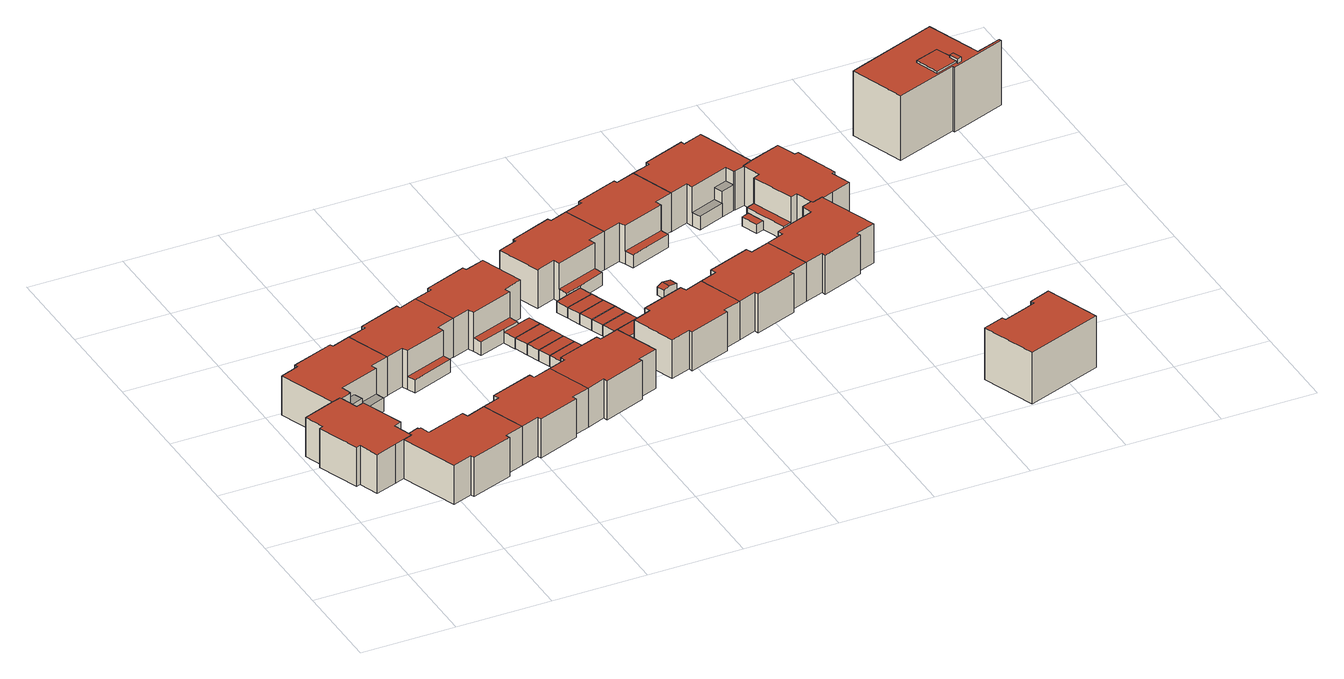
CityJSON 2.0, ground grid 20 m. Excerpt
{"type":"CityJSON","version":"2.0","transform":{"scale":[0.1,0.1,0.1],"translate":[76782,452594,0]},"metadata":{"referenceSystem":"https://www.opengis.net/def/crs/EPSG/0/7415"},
"CityObjects":{
"building1":{"type":"Building","attributes":{"Volume":1771.5,"Dakoppervlakte":218.18,"Muuroppervlakte":538.44,"Vloeroppervlakte":218.18,"hoogte_Z_max_in_m_NAP":9.66,"GEB_DOEL":"woonfunctie","dateOfConstruction":"1984-01-01","measuredHeight":8.66},"geometry":[{"type":"Solid","lod":"2","boundaries":[[[[0,1,2,3,4,5,6,7,8,9,10,11,12,13,14,15,16,17,18,19]],[[20,21,22,23,24,25,26,27,28,29,30,31,32,33,34,35,36,37]],[[38,39,40,41]],[[33,32,6,5]],[[34,33,5,4]],[[4,3,35,34]],[[35,3,2,36]],[[1,37,36,2]],[[20,37,1,0,41]],[[22,16,15,23]],[[14,24,23,15]],[[14,13,25,24]],[[25,13,12,26]],[[12,11,27,26]],[[27,11,10,28]],[[10,9,29,28]],[[29,9,8,30]],[[30,8,7,31]],[[32,31,7,6]],[[0,19,38,41]],[[38,19,18,39]],[[39,18,17,40]],[[20,41,40,21]],[[17,16,22,21,40]]]],"semantics":{"surfaces":[{"type":"GroundSurface"},{"type":"RoofSurface"},{"type":"WallSurface"}],"values":[[0,1,1,2,2,2,2,2,2,2,2,2,2,2,2,2,2,2,2,2,2,2,2,2]]}}]},
"building2":{"type":"Building","attributes":{"Volume":1945.26,"Dakoppervlakte":216.99,"Muuroppervlakte":562.13,"Vloeroppervlakte":235.44,"hoogte_Z_max_in_m_NAP":9.66,"GEB_DOEL":"woonfunctie","dateOfConstruction":"1984-01-01","measuredHeight":8.63},"geometry":[{"type":"Solid","lod":"2","boundaries":[[[[42,43,44,45,46,47,48,49,50,51,52,15,14,13,53,54,55]],[[56,57,58,59]],[[60,61,62,63]],[[64,65,25,24,23,66,67,68,69,70,71,72,73,74,75,76]],[[53,13,25,65]],[[13,14,24,25]],[[14,15,23,24]],[[66,23,15,52]],[[51,50,63,68,67]],[[71,70,57,47,46]],[[46,45,72,71]],[[72,45,44,73]],[[44,43,74,73]],[[42,75,74,43]],[[42,55,76,75]],[[55,54,64,76]],[[64,54,53,65]],[[49,48,56,59]],[[57,56,48,47]],[[50,49,59,60,63]],[[59,58,61,60]],[[62,69,68,63]],[[62,61,58,57,70,69]],[[66,52,51,67]]]],"semantics":{"surfaces":[{"type":"GroundSurface"},{"type":"OuterFloorSurface"},{"type":"RoofSurface"},{"type":"WallSurface"}],"values":[[0,1,1,2,3,3,3,3,3,3,3,3,3,3,3,3,3,3,3,3,3,3,3,3]]}}]},
"building3":{"type":"Building","attributes":{"Volume":1976.08,"Dakoppervlakte":232.31,"Muuroppervlakte":570.5,"Vloeroppervlakte":239.22,"hoogte_Z_max_in_m_NAP":9.66,"GEB_DOEL":"woonfunctie","dateOfConstruction":"1984-01-01","measuredHeight":8.65},"geometry":[{"type":"Solid","lod":"2","boundaries":[[[[4,3,2,77,78,79,80,81,82,83,84,85,86,87,88,89,90]],[[91,92,93,94]],[[95,96,97,98,99,100,101,102,103,104,105,106,36,35,34,107]],[[108,109,110,111]],[[3,4,34,35]],[[34,4,90,107]],[[107,90,89,95]],[[95,89,88,96]],[[87,97,96,88]],[[98,86,85,99]],[[99,85,84,100]],[[84,83,101,100]],[[83,82,110,102,101]],[[110,109,91,94,103,102]],[[104,93,79,78,105]],[[77,106,105,78]],[[36,106,77,2]],[[35,36,2,3]],[[111,110,82,81]],[[81,80,108,111]],[[93,92,108,80,79]],[[92,91,109,108]],[[93,104,103,94]],[[97,87,86,98]]]],"semantics":{"surfaces":[{"type":"GroundSurface"},{"type":"OuterFloorSurface"},{"type":"RoofSurface"},{"type":"WallSurface"}],"values":[[0,1,2,2,3,3,3,3,3,3,3,3,3,3,3,3,3,3,3,3,3,3,3,3]]}}]},
"building4":{"type":"Building","attributes":{"Volume":1756.11,"Dakoppervlakte":216.16,"Muuroppervlakte":525.97,"Vloeroppervlakte":216.16,"hoogte_Z_max_in_m_NAP":9.66,"GEB_DOEL":"woonfunctie","dateOfConstruction":"1984-01-01","measuredHeight":8.58},"geometry":[{"type":"Solid","lod":"2","boundaries":[[[[112,113,114,115,116,117,118,119,120,121,122,123,124,125]],[[126,73,72,127,128,129,130,131,132,133,134,135]],[[136,137,138,139]],[[124,123,73,126]],[[73,123,122,72]],[[122,121,127,72]],[[117,116,130,129,138]],[[116,115,131,130]],[[131,115,114,132]],[[114,113,133,132]],[[112,134,133,113]],[[112,125,135,134]],[[126,135,125,124]],[[139,120,119,136]],[[119,118,137,136]],[[137,118,117,138]],[[128,139,138,129]],[[121,120,139,128,127]]]],"semantics":{"surfaces":[{"type":"GroundSurface"},{"type":"RoofSurface"},{"type":"WallSurface"}],"values":[[0,1,1,2,2,2,2,2,2,2,2,2,2,2,2,2,2,2]]}}]},
"building5":{"type":"Building","attributes":{"Volume":1790.23,"Dakoppervlakte":220.7,"Muuroppervlakte":533.23,"Vloeroppervlakte":220.7,"hoogte_Z_max_in_m_NAP":9.66,"GEB_DOEL":"woonfunctie","dateOfConstruction":"1984-01-01","measuredHeight":8.68},"geometry":[{"type":"Solid","lod":"2","boundaries":[[[[84,140,141,142,143,144,145,146,147,148,149,150,151,85]],[[152,153,154,100,99,155,156,157,158,159,160,161]],[[162,163,164,165]],[[140,84,100,154]],[[84,85,99,100]],[[85,151,155,99]],[[150,149,157,156]],[[148,158,157,149]],[[148,147,159,158]],[[159,147,146,160]],[[146,145,161,160]],[[152,161,145,144,165]],[[154,153,164,141,140]],[[144,143,162,165]],[[143,142,163,162]],[[163,142,141,164]],[[164,153,152,165]],[[151,150,156,155]]]],"semantics":{"surfaces":[{"type":"GroundSurface"},{"type":"RoofSurface"},{"type":"WallSurface"}],"values":[[0,1,1,2,2,2,2,2,2,2,2,2,2,2,2,2,2,2]]}}]},
"building6":{"type":"Building","attributes":{"Volume":1786.48,"Dakoppervlakte":219.59,"Muuroppervlakte":533.5,"Vloeroppervlakte":219.59,"hoogte_Z_max_in_m_NAP":9.66,"GEB_DOEL":"woonfunctie","dateOfConstruction":"1984-01-01","measuredHeight":8.63},"geometry":[{"type":"Solid","lod":"2","boundaries":[[[[166,167,168,169,170,171,172,173,174,175,176,177,178,179,180]],[[181,182,183,184,185,186,187,132,131,188,189,190]],[[191,192,193,194,195]],[[166,180,132,187]],[[132,180,179,131]],[[179,178,188,131]],[[181,190,194,173,172]],[[172,171,182,181]],[[182,171,170,183]],[[183,170,169,184]],[[184,169,168,185]],[[168,167,186,185]],[[187,186,167,166]],[[195,177,176,191]],[[192,191,176,175]],[[175,174,193,192]],[[174,173,194,193]],[[194,190,189,195]],[[178,177,195,189,188]]]],"semantics":{"surfaces":[{"type":"GroundSurface"},{"type":"RoofSurface"},{"type":"WallSurface"}],"values":[[0,1,1,2,2,2,2,2,2,2,2,2,2,2,2,2,2,2,2]]}}]},
"building7":{"type":"Building","attributes":{"Volume":1800.8,"Dakoppervlakte":223.53,"Muuroppervlakte":534.77,"Vloeroppervlakte":223.53,"hoogte_Z_max_in_m_NAP":9.66,"GEB_DOEL":"woonfunctie","dateOfConstruction":"1984-01-01","measuredHeight":8.66},"geometry":[{"type":"Solid","lod":"2","boundaries":[[[[196,197,198,147,146,199,200,201,202,203,204,205,206,207,208]],[[209,210,211,212,213,214,215,216,160,159,217,218]],[[219,220,221,222,223]],[[199,146,160,216]],[[160,146,147,159]],[[147,198,217,159]],[[197,196,209,218]],[[208,210,209,196]],[[210,208,207,211]],[[206,212,211,207]],[[206,205,213,212]],[[205,204,223,214,213]],[[216,215,222,200,199]],[[223,204,203,219]],[[202,220,219,203]],[[220,202,201,221]],[[201,200,222,221]],[[222,215,214,223]],[[198,197,218,217]]]],"semantics":{"surfaces":[{"type":"GroundSurface"},{"type":"RoofSurface"},{"type":"WallSurface"}],"values":[[0,1,1,2,2,2,2,2,2,2,2,2,2,2,2,2,2,2,2]]}}]},
"building8":{"type":"Building","attributes":{"Volume":49.42,"Dakoppervlakte":19.8,"Muuroppervlakte":48.41,"Vloeroppervlakte":19.8,"hoogte_Z_max_in_m_NAP":3.53,"GEB_DOEL":"overige gebruiksfunctie","dateOfConstruction":"1984-01-01","measuredHeight":2.5},"geometry":[{"type":"Solid","lod":"2","boundaries":[[[[175,174,224,225,226]],[[227,228,229,230,231]],[[175,230,229,174]],[[175,226,231,230]],[[226,225,227,231]],[[224,228,227,225]],[[174,229,228,224]]]],"semantics":{"surfaces":[{"type":"GroundSurface"},{"type":"RoofSurface"},{"type":"WallSurface"}],"values":[[0,1,2,2,2,2,2]]}}]},
"building9":{"type":"Building","attributes":{"Volume":51.04,"Dakoppervlakte":20.84,"Muuroppervlakte":48.19,"Vloeroppervlakte":20.84,"hoogte_Z_max_in_m_NAP":3.53,"GEB_DOEL":"overige gebruiksfunctie","dateOfConstruction":"1984-01-01","measuredHeight":2.45},"geometry":[{"type":"Solid","lod":"2","boundaries":[[[[232,233,234,235]],[[231,236,237,227]],[[235,231,227,232]],[[235,234,236,231]],[[233,237,236,234]],[[232,227,237,233]]]],"semantics":{"surfaces":[{"type":"GroundSurface"},{"type":"RoofSurface"},{"type":"WallSurface"}],"values":[[0,1,2,2,2,2]]}}]},
"building10":{"type":"Building","attributes":{"Volume":49.18,"Dakoppervlakte":20.08,"Muuroppervlakte":47.63,"Vloeroppervlakte":20.08,"hoogte_Z_max_in_m_NAP":3.53,"GEB_DOEL":"overige gebruiksfunctie","dateOfConstruction":"1984-01-01","measuredHeight":2.45},"geometry":[{"type":"Solid","lod":"2","boundaries":[[[[233,238,239,234]],[[237,236,240,241]],[[234,236,237,233]],[[234,239,240,236]],[[238,241,240,239]],[[233,237,241,238]]]],"semantics":{"surfaces":[{"type":"GroundSurface"},{"type":"RoofSurface"},{"type":"WallSurface"}],"values":[[0,1,2,2,2,2]]}}]},
"building11":{"type":"Building","attributes":{"Volume":46.63,"Dakoppervlakte":19.06,"Muuroppervlakte":46.82,"Vloeroppervlakte":19.06,"hoogte_Z_max_in_m_NAP":3.53,"GEB_DOEL":"overige gebruiksfunctie","dateOfConstruction":"1984-01-01","measuredHeight":2.45},"geometry":[{"type":"Solid","lod":"2","boundaries":[[[[238,242,243,239]],[[244,241,240,245]],[[243,242,244,245]],[[238,241,244,242]],[[239,240,241,238]],[[239,243,245,240]]]],"semantics":{"surfaces":[{"type":"GroundSurface"},{"type":"RoofSurface"},{"type":"WallSurface"}],"values":[[0,1,2,2,2,2]]}}]},
"building12":{"type":"Building","attributes":{"Volume":49.53,"Dakoppervlakte":20.28,"Muuroppervlakte":47.61,"Vloeroppervlakte":20.28,"hoogte_Z_max_in_m_NAP":3.53,"GEB_DOEL":"overige gebruiksfunctie","dateOfConstruction":"1984-01-01","measuredHeight":2.44},"geometry":[{"type":"Solid","lod":"2","boundaries":[[[[246,243,242,247]],[[248,249,244,245]],[[246,247,249,248]],[[247,242,244,249]],[[243,245,244,242]],[[243,246,248,245]]]],"semantics":{"surfaces":[{"type":"GroundSurface"},{"type":"RoofSurface"},{"type":"WallSurface"}],"values":[[0,1,2,2,2,2]]}}]},
"building13":{"type":"Building","attributes":{"Volume":50.88,"Dakoppervlakte":20.73,"Muuroppervlakte":48.13,"Vloeroppervlakte":20.73,"hoogte_Z_max_in_m_NAP":3.53,"GEB_DOEL":"overige gebruiksfunctie","dateOfConstruction":"1984-01-01","measuredHeight":2.45},"geometry":[{"type":"Solid","lod":"2","boundaries":[[[[247,250,251,252,246]],[[253,249,248,254,255]],[[252,251,255,254]],[[251,250,253,255]],[[247,249,253,250]],[[248,249,247,246]],[[246,252,254,248]]]],"semantics":{"surfaces":[{"type":"GroundSurface"},{"type":"RoofSurface"},{"type":"WallSurface"}],"values":[[0,1,2,2,2,2,2]]}}]},
"building14":{"type":"Building","attributes":{"Volume":45.12,"Dakoppervlakte":18.6,"Muuroppervlakte":44.91,"Vloeroppervlakte":18.6,"hoogte_Z_max_in_m_NAP":3.53,"GEB_DOEL":"overige gebruiksfunctie","dateOfConstruction":"1984-01-01","measuredHeight":2.43},"geometry":[{"type":"Solid","lod":"2","boundaries":[[[[256,257,258,259,260]],[[261,262,263,264,265]],[[257,256,262,261]],[[260,263,262,256]],[[260,259,264,263]],[[258,265,264,259]],[[258,257,261,265]]]],"semantics":{"surfaces":[{"type":"GroundSurface"},{"type":"RoofSurface"},{"type":"WallSurface"}],"values":[[0,1,2,2,2,2,2]]}}]},
"building15":{"type":"Building","attributes":{"Volume":47.77,"Dakoppervlakte":19.48,"Muuroppervlakte":46.22,"Vloeroppervlakte":19.48,"hoogte_Z_max_in_m_NAP":3.53,"GEB_DOEL":"overige gebruiksfunctie","dateOfConstruction":"1984-01-01","measuredHeight":2.45},"geometry":[{"type":"Solid","lod":"2","boundaries":[[[[266,267,257,256]],[[262,261,268,269]],[[267,266,269,268]],[[256,262,269,266]],[[257,261,262,256]],[[257,267,268,261]]]],"semantics":{"surfaces":[{"type":"GroundSurface"},{"type":"RoofSurface"},{"type":"WallSurface"}],"values":[[0,1,2,2,2,2]]}}]},
"building16":{"type":"Building","attributes":{"Volume":46.18,"Dakoppervlakte":19.31,"Muuroppervlakte":44.93,"Vloeroppervlakte":19.31,"hoogte_Z_max_in_m_NAP":3.53,"GEB_DOEL":"overige gebruiksfunctie","dateOfConstruction":"1984-01-01","measuredHeight":2.39},"geometry":[{"type":"Solid","lod":"2","boundaries":[[[[266,270,271,267]],[[268,272,273,269]],[[271,270,273,272]],[[266,269,273,270]],[[268,269,266,267]],[[267,271,272,268]]]],"semantics":{"surfaces":[{"type":"GroundSurface"},{"type":"RoofSurface"},{"type":"WallSurface"}],"values":[[0,1,2,2,2,2]]}}]},
"building17":{"type":"Building","attributes":{"Volume":43.29,"Dakoppervlakte":18.05,"Muuroppervlakte":44.09,"Vloeroppervlakte":18.05,"hoogte_Z_max_in_m_NAP":3.53,"GEB_DOEL":"overige gebruiksfunctie","dateOfConstruction":"1984-01-01","measuredHeight":2.4},"geometry":[{"type":"Solid","lod":"2","boundaries":[[[[274,275,271,270]],[[272,276,277,273]],[[275,274,277,276]],[[270,273,277,274]],[[271,272,273,270]],[[271,275,276,272]]]],"semantics":{"surfaces":[{"type":"GroundSurface"},{"type":"RoofSurface"},{"type":"WallSurface"}],"values":[[0,1,2,2,2,2]]}}]},
"building18":{"type":"Building","attributes":{"Volume":44.62,"Dakoppervlakte":18.34,"Muuroppervlakte":44.94,"Vloeroppervlakte":18.34,"hoogte_Z_max_in_m_NAP":3.53,"GEB_DOEL":"overige gebruiksfunctie","dateOfConstruction":"1984-01-01","measuredHeight":2.43},"geometry":[{"type":"Solid","lod":"2","boundaries":[[[[274,278,279,275]],[[276,280,281,277]],[[279,278,281,280]],[[274,277,281,278]],[[275,276,277,274]],[[275,279,280,276]]]],"semantics":{"surfaces":[{"type":"GroundSurface"},{"type":"RoofSurface"},{"type":"WallSurface"}],"values":[[0,1,2,2,2,2]]}}]},
"building19":{"type":"Building","attributes":{"Volume":48.65,"Dakoppervlakte":20.21,"Muuroppervlakte":45.57,"Vloeroppervlakte":20.21,"hoogte_Z_max_in_m_NAP":3.53,"GEB_DOEL":"overige gebruiksfunctie","dateOfConstruction":"1984-01-01","measuredHeight":2.41},"geometry":[{"type":"Solid","lod":"2","boundaries":[[[[282,283,284,279,278]],[[285,286,281,280,287]],[[283,282,286,285]],[[282,278,281,286]],[[278,279,280,281]],[[280,279,284,287]],[[284,283,285,287]]]],"semantics":{"surfaces":[{"type":"GroundSurface"},{"type":"RoofSurface"},{"type":"WallSurface"}],"values":[[0,1,2,2,2,2,2]]}}]},
"building20":{"type":"Building","attributes":{"Volume":1762.89,"Dakoppervlakte":218.32,"Muuroppervlakte":528.94,"Vloeroppervlakte":218.32,"hoogte_Z_max_in_m_NAP":9.66,"GEB_DOEL":"woonfunctie","dateOfConstruction":"1984-01-01","measuredHeight":8.59},"geometry":[{"type":"Solid","lod":"2","boundaries":[[[[288,289,290,291,292,293,294,295,260,259,296,297,298,299,300]],[[301,302,303,304,305,306,307,308,309,310,311,312]],[[313,314,315,316,317]],[[294,293,307,306,313]],[[293,292,308,307]],[[308,292,291,309]],[[310,290,289,311]],[[311,289,288,312]],[[312,288,300,301]],[[300,299,302,301]],[[302,299,298,303]],[[298,297,304,303]],[[297,296,314,305,304]],[[296,259,315,314]],[[260,316,315,259]],[[260,295,317,316]],[[317,295,294,313]],[[306,305,314,313]],[[291,290,310,309]]]],"semantics":{"surfaces":[{"type":"GroundSurface"},{"type":"RoofSurface"},{"type":"WallSurface"}],"values":[[0,1,1,2,2,2,2,2,2,2,2,2,2,2,2,2,2,2,2]]}}]},
"building21":{"type":"Building","attributes":{"Volume":1875.47,"Dakoppervlakte":233.11,"Muuroppervlakte":540.93,"Vloeroppervlakte":240.36,"hoogte_Z_max_in_m_NAP":9.66,"GEB_DOEL":"woonfunctie","dateOfConstruction":"1984-01-01","measuredHeight":8.65},"geometry":[{"type":"Solid","lod":"2","boundaries":[[[[318,319,320,321,322,323,324,325,326,327,328,329,330,331,332,333]],[[334,335,336,337,338,339]],[[340,341,342,343,344,345,346,347,348,349,350,351]],[[352,353,354,355,356,357]],[[358,359,360,361,362]],[[348,347,355,320,319]],[[349,348,319,318]],[[349,318,333,350]],[[350,333,332,351]],[[332,331,340,351]],[[331,330,341,340]],[[343,342,329,328]],[[343,328,327,344]],[[321,354,353,322]],[[355,354,321,320]],[[353,352,362,323,322]],[[362,361,324,323]],[[360,359,326,325]],[[325,324,361,360]],[[334,339,327,326,359]],[[335,334,359,358,357]],[[358,362,352,357]],[[357,356,336,335]],[[345,344,327,339,338]],[[337,346,345,338]],[[355,347,346,337,336,356]],[[329,342,341,330]]]],"semantics":{"surfaces":[{"type":"GroundSurface"},{"type":"OuterFloorSurface"},{"type":"RoofSurface"},{"type":"WallSurface"}],"values":[[0,1,2,2,2,3,3,3,3,3,3,3,3,3,3,3,3,3,3,3,3,3,3,3,3,3,3]]}}]},
"building22":{"type":"Building","attributes":{"Volume":12.53,"Dakoppervlakte":6.4,"Muuroppervlakte":20.26,"Vloeroppervlakte":6.13,"hoogte_Z_max_in_m_NAP":3.41,"GEB_DOEL":"onbekend","dateOfConstruction":"1984-01-01","measuredHeight":2.29},"geometry":[{"type":"Solid","lod":"2","boundaries":[[[[363,364,365,366,367,368]],[[369,370,371,372]],[[373,374,372,371]],[[370,369,363,368]],[[374,373,366,365]],[[364,372,374,365]],[[367,366,373,371,370,368]],[[363,369,372,364]]]],"semantics":{"surfaces":[{"type":"GroundSurface"},{"type":"RoofSurface"},{"type":"WallSurface"}],"values":[[0,1,1,2,2,2,2,2]]}}]},
"building23":{"type":"Building","attributes":{"Volume":1773.93,"Dakoppervlakte":218.89,"Muuroppervlakte":529,"Vloeroppervlakte":218.89,"hoogte_Z_max_in_m_NAP":9.66,"GEB_DOEL":"woonfunctie","dateOfConstruction":"1984-01-01","measuredHeight":8.59},"geometry":[{"type":"Solid","lod":"2","boundaries":[[[[375,376,377,378,379,380,381,382,383,292,291,384,385,386]],[[387,388,389,309,308,390,391,392,393,394,395,396]],[[397,398,399,400]],[[394,393,378,377]],[[376,395,394,377]],[[396,395,376,375]],[[386,385,388,387]],[[385,384,389,388]],[[389,384,291,309]],[[309,291,292,308]],[[292,383,390,308]],[[391,390,383,382,400]],[[379,378,393,392,399]],[[382,381,397,400]],[[397,381,380,398]],[[399,398,380,379]],[[391,400,399,392]],[[396,375,386,387]]]],"semantics":{"surfaces":[{"type":"GroundSurface"},{"type":"RoofSurface"},{"type":"WallSurface"}],"values":[[0,1,1,2,2,2,2,2,2,2,2,2,2,2,2,2,2,2]]}}]},
"building24":{"type":"Building","attributes":{"Volume":1801.91,"Dakoppervlakte":221.87,"Muuroppervlakte":534.65,"Vloeroppervlakte":221.87,"hoogte_Z_max_in_m_NAP":9.66,"GEB_DOEL":"woonfunctie","dateOfConstruction":"1984-01-01","measuredHeight":8.66},"geometry":[{"type":"Solid","lod":"2","boundaries":[[[[401,328,327,402,403,404,405,406,407,408,409,410,411,412]],[[413,414,415,416,417,418,344,343,419,420,421,422]],[[423,424,425,426]],[[402,327,344,418]],[[344,327,328,343]],[[328,401,419,343]],[[412,411,421,420]],[[410,422,421,411]],[[413,422,410,409]],[[414,413,409,408]],[[415,414,408,407]],[[416,415,407,406,425]],[[403,402,418,417,424]],[[425,406,405,426]],[[423,426,405,404]],[[423,404,403,424]],[[424,417,416,425]],[[401,412,420,419]]]],"semantics":{"surfaces":[{"type":"GroundSurface"},{"type":"RoofSurface"},{"type":"WallSurface"}],"values":[[0,1,1,2,2,2,2,2,2,2,2,2,2,2,2,2,2,2]]}}]},
"building25":{"type":"Building","attributes":{"Volume":1974.42,"Dakoppervlakte":218.56,"Muuroppervlakte":566.41,"Vloeroppervlakte":236.88,"hoogte_Z_max_in_m_NAP":9.66,"GEB_DOEL":"woonfunctie","dateOfConstruction":"1984-01-01","measuredHeight":8.7},"geometry":[{"type":"Solid","lod":"2","boundaries":[[[[427,428,429,430,431,432,433,434,435,436,437,438,439,440,441,442,443]],[[444,445,446,447]],[[448,449,450,451]],[[452,453,395,394,454,455,456,457,458,459,460,461,462,463,464,465]],[[428,427,460,459]],[[460,427,443,461]],[[462,461,443,442]],[[442,441,463,462]],[[464,440,439,465]],[[438,452,465,439]],[[452,438,437,453]],[[453,437,436,395]],[[395,436,435,394]],[[435,434,454,394]],[[434,433,447,455,454]],[[447,446,450,449,456,455]],[[430,429,458,457,448]],[[459,458,429,428]],[[433,432,444,447]],[[432,431,445,444]],[[431,430,448,451,445]],[[450,446,445,451]],[[456,449,448,457]],[[441,440,464,463]]]],"semantics":{"surfaces":[{"type":"GroundSurface"},{"type":"OuterFloorSurface"},{"type":"RoofSurface"},{"type":"WallSurface"}],"values":[[0,1,1,2,3,3,3,3,3,3,3,3,3,3,3,3,3,3,3,3,3,3,3,3]]}}]},
"building26":{"type":"Building","attributes":{"Volume":1992.79,"Dakoppervlakte":221.15,"Muuroppervlakte":568.56,"Vloeroppervlakte":241.23,"hoogte_Z_max_in_m_NAP":9.66,"GEB_DOEL":"woonfunctie","dateOfConstruction":"1984-01-01","measuredHeight":8.66},"geometry":[{"type":"Solid","lod":"2","boundaries":[[[[409,408,466,467,468,469,470,471,472,473,474,475,476,477,478,479,480,481]],[[482,483,484,485]],[[486,487,488,489]],[[490,491,492,493,494,495,414,413,496,497,498,499,500,501,502,503,504]],[[466,408,414,495]],[[408,409,413,414]],[[409,481,496,413]],[[481,480,497,496]],[[478,499,498,479]],[[478,477,500,499]],[[500,477,476,501]],[[501,476,475,502]],[[502,475,474,503]],[[503,474,473,504]],[[473,472,490,504]],[[472,471,491,490]],[[492,491,471,470,489]],[[495,494,483,467,466]],[[469,468,482,485]],[[468,467,483,482]],[[486,489,470,469,485]],[[486,485,484,487]],[[492,489,488,493]],[[488,487,484,483,494,493]],[[480,479,498,497]]]],"semantics":{"surfaces":[{"type":"GroundSurface"},{"type":"OuterFloorSurface"},{"type":"RoofSurface"},{"type":"WallSurface"}],"values":[[0,1,1,2,3,3,3,3,3,3,3,3,3,3,3,3,3,3,3,3,3,3,3,3,3]]}}]},
"building27":{"type":"Building","attributes":{"Volume":12.73,"Dakoppervlakte":6.29,"Muuroppervlakte":22.21,"Vloeroppervlakte":6.29,"hoogte_Z_max_in_m_NAP":3.13,"GEB_DOEL":"onbekend","dateOfConstruction":"1984-01-01","measuredHeight":2.02},"geometry":[{"type":"Solid","lod":"2","boundaries":[[[[505,506,507,508]],[[509,510,511,512]],[[506,512,511,507]],[[506,505,509,512]],[[508,510,509,505]],[[508,507,511,510]]]],"semantics":{"surfaces":[{"type":"GroundSurface"},{"type":"RoofSurface"},{"type":"WallSurface"}],"values":[[0,1,2,2,2,2]]}}]},
"building28":{"type":"Building","attributes":{"Volume":2383.01,"Dakoppervlakte":206.83,"Muuroppervlakte":705.09,"Vloeroppervlakte":206.83,"hoogte_Z_max_in_m_NAP":12.45,"GEB_DOEL":"woonfunctie","dateOfConstruction":"1983-01-01","measuredHeight":11.52},"geometry":[{"type":"Solid","lod":"2","boundaries":[[[[513,514,515,516,517,518,519,520,521]],[[522,523,524,525,526,527,528,529,530]],[[529,528,517,516]],[[516,515,530,529]],[[530,515,514,522]],[[513,523,522,514]],[[524,523,513,521]],[[521,520,525,524]],[[520,519,526,525]],[[519,518,527,526]],[[528,527,518,517]]]],"semantics":{"surfaces":[{"type":"GroundSurface"},{"type":"RoofSurface"},{"type":"WallSurface"}],"values":[[0,1,2,2,2,2,2,2,2,2,2]]}}]},
"building29":{"type":"Building","attributes":{"Volume":1794.62,"Dakoppervlakte":218.61,"Muuroppervlakte":537.64,"Vloeroppervlakte":218.61,"hoogte_Z_max_in_m_NAP":9.66,"GEB_DOEL":"woonfunctie","dateOfConstruction":"1984-01-01","measuredHeight":8.68},"geometry":[{"type":"Solid","lod":"2","boundaries":[[[[531,532,533,427,443,442,534,535,536,537,538,539,540,541,476,475,474,473,542,543,544]],[[545,462,461,460,546,547,548,549,504,503,502,501,550,551,552,553,554,555,556]],[[557,558,559,560]],[[542,473,504,549]],[[473,474,503,504]],[[503,474,475,502]],[[475,476,501,502]],[[550,501,476,541]],[[541,540,551,550]],[[539,538,553,552]],[[537,554,553,538]],[[555,554,537,536]],[[555,536,535,556]],[[556,535,534,442,462,545]],[[442,443,461,462]],[[461,443,427,460]],[[427,533,546,460]],[[547,546,533,532,560]],[[549,548,559,543,542]],[[531,557,560,532]],[[531,544,558,557]],[[559,558,544,543]],[[547,560,559,548]],[[551,540,539,552]]]],"semantics":{"surfaces":[{"type":"GroundSurface"},{"type":"RoofSurface"},{"type":"WallSurface"}],"values":[[0,1,1,2,2,2,2,2,2,2,2,2,2,2,2,2,2,2,2,2,2,2,2,2]]}}]},
"building30":{"type":"Building","attributes":{"Volume":4446.73,"Dakoppervlakte":335.45,"Muuroppervlakte":1150.5,"Vloeroppervlakte":335.45,"hoogte_Z_max_in_m_NAP":16.32,"GEB_DOEL":"overige gebruiksfunctie - woonfunctie","dateOfConstruction":"1984-01-01","measuredHeight":15.38},"geometry":[{"type":"Solid","lod":"2","boundaries":[[[[561,562,563,564,565,566,567,568,569,570,571,572,573,574,575,576,577]],[[578,579,580,581,582,583,584,585,586,587,588],[589,590,591,592,593,594,595,596]],[[597,598,599,600,601,602]],[[603,604,605,606]],[[607,608,609,610,611,612,613,614,615,616]],[[562,561,582,581]],[[582,561,577,576,584,583]],[[575,585,584,576]],[[586,585,575,574,614]],[[588,612,566,565,564,579,578]],[[597,596,595,598]],[[599,598,595,594]],[[590,589,602,601]],[[604,593,592,605]],[[606,605,592,591]],[[606,591,590,601,600,603]],[[594,593,604,603,600,599]],[[607,571,570,608]],[[608,570,569,609]],[[587,586,614,613]],[[587,613,612,588]],[[597,602,589,596]],[[564,563,562,581,580,579]],[[573,572,571,607,616,615,614,574]],[[609,569,568,567,566,612,611,610]]]],"semantics":{"surfaces":[{"type":"GroundSurface"},{"type":"RoofSurface"},{"type":"WallSurface"}],"values":[[0,1,1,1,1,2,2,2,2,2,2,2,2,2,2,2,2,2,2,2,2,2,2,2,2]]}}]}
},
"vertices":[
[160,354,10],[144,347,10],[156,312,10],[159,305,10],[139,298,10],[116,289,10],[71,273,10],[56,315,10],[48,312,10],[15,402,10],[23,405,10],[8,447,10],[52,463,10],[76,472,10],[95,478,10],[97,475,10],[110,438,10],[127,444,10],[147,452,10],[180,362,10],[160,354,97],[127,444,97],[110,438,97],[97,475,97],[95,478,97],[76,472,97],[52,463,97],[8,447,97],[23,405,97],[15,402,97],[48,312,97],[56,315,97],[71,273,97],[116,289,97],[139,298,97],[159,305,97],[156,312,97],[144,347,97],[180,362,40],[147,452,40],[127,444,40],[160,354,40],
[160,650,10],[163,643,10],[203,658,10],[237,565,10],[197,551,10],[201,538,10],[207,520,10],[152,499,10],[121,487,10],[118,486,10],[119,483,10],[31,594,10],[73,610,10],[70,617,10],[207,520,40],[201,538,40],[145,518,40],[152,499,40],[152,499,67],[145,518,67],[114,507,67],[121,487,67],[73,610,97],[31,594,97],[119,483,97],[118,486,97],[121,487,97],[114,507,97],[201,538,97],[197,551,97],[237,565,97],[203,658,97],[163,643,97],[160,650,97],[70,617,97],
[179,321,10],[180,318,10],[185,319,10],[214,330,10],[269,350,10],[277,329,10],[282,316,10],[323,332,10],[357,239,10],[316,224,10],[319,216,10],[229,183,10],[226,191,10],[184,176,10],[222,309,67],[214,330,67],[185,319,67],[192,299,67],[226,191,97],[229,183,97],[319,216,97],[316,224,97],[357,239,97],[323,332,97],[282,316,97],[277,329,97],[192,299,97],[185,319,97],[180,318,97],[179,321,97],[184,176,97],[214,330,40],[222,309,40],[277,329,40],[269,350,40],
[331,713,11],[334,705,11],[373,720,11],[407,628,11],[368,613,11],[372,600,11],[378,583,11],[288,550,11],[281,567,11],[276,579,11],[237,565,11],[203,658,11],[244,672,11],[241,680,11],[244,672,97],[276,579,97],[281,567,97],[372,600,97],[368,613,97],[407,628,97],[373,720,97],[334,705,97],[331,713,97],[241,680,97],[288,550,40],[378,583,40],[372,600,40],[281,567,40],
[361,346,10],[357,358,10],[350,379,10],[440,412,10],[448,390,10],[452,380,10],[492,394,10],[526,301,10],[487,287,10],[490,279,10],[400,246,10],[397,254,10],[448,390,97],[357,358,97],[361,346,97],[397,254,97],[400,246,97],[490,279,97],[487,287,97],[526,301,97],[492,394,97],[452,380,97],[440,412,40],[350,379,40],[357,358,40],[448,390,40],
[413,734,10],[410,742,10],[500,775,10],[503,767,10],[545,782,10],[578,691,10],[537,675,10],[542,662,10],[548,642,10],[513,630,10],[457,611,10],[450,629,10],[445,642,10],[407,628,10],[373,720,10],[537,675,97],[578,691,97],[545,782,97],[503,767,97],[500,775,97],[410,742,97],[413,734,97],[445,642,97],[450,629,97],[542,662,97],[457,611,40],[513,630,40],[548,642,40],[542,662,40],[450,629,40],
[659,341,10],[569,308,10],[566,316,10],[530,408,10],[527,419,10],[519,441,10],[574,462,10],[610,474,10],[618,451,10],[622,442,10],[664,457,10],[698,364,10],[656,348,10],[659,341,97],[656,348,97],[698,364,97],[664,457,97],[622,442,97],[618,451,97],[527,419,97],[530,408,97],[566,316,97],[569,308,97],[610,474,40],[574,462,40],[519,441,40],[527,419,40],[618,451,40],
[577,652,10],[587,625,10],[523,602,10],[587,625,35],[577,652,35],[548,642,35],[513,630,35],[523,602,35],
[587,625,11],[597,596,11],[534,573,11],[523,602,11],[534,573,35],[597,596,35],
[607,568,11],[544,545,11],[544,545,35],[607,568,35],
[617,542,11],[554,519,11],[617,542,35],[554,519,35],
[564,491,11],[627,513,11],[564,491,35],[627,513,35],
[638,484,11],[610,474,11],[574,462,11],[638,484,35],[574,462,35],[610,474,35],
[718,673,11],[658,652,11],[648,679,11],[674,689,11],[708,701,11],[658,652,35],[718,673,35],[708,701,35],[674,689,35],[648,679,35],
[728,645,11],[668,623,11],[668,623,35],[728,645,35],
[739,616,11],[679,594,11],[679,594,35],[739,616,35],
[748,589,11],[689,568,11],[689,568,35],[748,589,35],
[758,562,11],[699,540,11],[699,540,35],[758,562,35],
[768,534,11],[736,519,11],[710,510,11],[736,519,35],[768,534,35],[710,510,35],
[628,821,11],[717,854,11],[720,847,11],[758,861,11],[792,769,11],[754,755,11],[759,742,11],[765,723,11],[668,708,11],[663,722,11],[622,707,11],[588,798,11],[630,814,11],[630,814,97],[588,798,97],[622,707,97],[663,722,97],[668,708,97],[759,742,97],[754,755,97],[792,769,97],[758,861,97],[720,847,97],[717,854,97],[628,821,97],[759,742,40],[668,708,40],[674,689,40],[708,701,40],[765,723,40],
[707,472,10],[748,488,10],[743,500,10],[736,519,10],[768,534,10],[826,553,10],[825,558,10],[865,574,10],[873,552,10],[879,536,10],[913,442,10],[873,428,10],[876,420,10],[786,387,10],[784,395,10],[741,380,10],[873,552,66],[832,537,66],[834,533,66],[835,533,66],[840,521,66],[879,536,66],[786,387,97],[876,420,97],[873,428,97],[913,442,97],[879,536,97],[840,521,97],[835,533,97],[743,500,97],[748,488,97],[707,472,97],[741,380,97],[784,395,97],[826,553,40],[768,534,40],[736,519,40],[743,500,40],[834,533,40],[832,537,40],[832,537,37],[873,552,37],[865,574,34],[825,558,34],[826,553,34],
[843,648,11],[855,652,11],[875,659,11],[881,642,11],[861,635,11],[849,631,11],[843,648,29],[849,631,29],[861,635,34],[855,652,34],[881,642,29],[875,659,29],
[889,909,11],[930,924,11],[963,831,11],[924,817,11],[928,803,11],[934,785,11],[844,752,11],[837,770,11],[831,783,11],[799,876,11],[796,883,11],[886,916,11],[886,916,97],[796,883,97],[799,876,97],[831,783,97],[837,770,97],[928,803,97],[924,817,97],[963,831,97],[930,924,97],[889,909,97],[844,752,40],[934,785,40],[928,803,40],[837,770,40],
[952,457,10],[916,550,10],[912,562,10],[905,583,10],[995,615,10],[1003,595,10],[1008,583,10],[1049,598,10],[1083,505,10],[1042,490,10],[1045,482,10],[955,449,10],[1083,505,97],[1049,598,97],[1008,583,97],[1003,595,97],[912,562,97],[916,550,97],[952,457,97],[955,449,97],[1045,482,97],[1042,490,97],[905,583,40],[912,562,40],[1003,595,40],[995,615,40],
[1126,852,10],[1104,845,10],[1103,846,10],[1101,845,10],[1072,835,10],[1015,814,10],[1008,833,10],[1003,846,10],[963,831,10],[930,924,10],[970,938,10],[968,946,10],[1058,979,10],[1060,971,10],[1102,987,10],[1147,864,10],[1125,855,10],[1015,814,40],[1072,835,40],[1065,854,40],[1008,833,40],[1101,845,67],[1094,864,67],[1065,854,67],[1072,835,67],[968,946,97],[970,938,97],[1003,846,97],[1008,833,97],[1094,864,97],[1101,845,97],[1103,846,97],[1104,845,97],[1126,852,97],[1125,855,97],[1147,864,97],[1102,987,97],[1060,971,97],[1058,979,97],
[1088,613,10],[1084,625,10],[1076,645,10],[1133,667,10],[1162,677,10],[1163,678,10],[1163,680,10],[1185,689,10],[1187,685,10],[1210,693,10],[1211,690,10],[1256,568,10],[1213,553,10],[1216,545,10],[1126,512,10],[1124,519,10],[1076,645,40],[1084,625,40],[1141,646,40],[1133,667,40],[1133,667,67],[1141,646,67],[1169,656,67],[1162,677,67],[1163,680,97],[1163,678,97],[1162,677,97],[1169,656,97],[1084,625,97],[1088,613,97],[1124,519,97],[1126,512,97],[1216,545,97],[1213,553,97],[1256,568,97],[1211,690,97],[1210,693,97],[1187,685,97],[1185,689,97],
[1104,754,11],[1091,790,11],[1107,796,11],[1120,760,11],[1104,754,31],[1120,760,31],[1107,796,31],[1091,790,31],
[1427,179,9],[1469,62,9],[1306,3,9],[1264,119,9],[1309,135,9],[1312,127,9],[1359,144,9],[1385,154,9],[1382,162,9],[1469,62,124],[1427,179,124],[1382,162,124],[1385,154,124],[1359,144,124],[1312,127,124],[1309,135,124],[1264,119,124],[1306,3,124],
[1107,802,10],[1125,809,10],[1139,815,10],[1171,873,10],[1215,889,10],[1230,848,10],[1238,850,10],[1270,760,10],[1263,757,10],[1278,715,10],[1234,699,10],[1172,724,10],[1158,719,10],[1140,713,10],[1171,873,97],[1139,815,97],[1125,809,97],[1158,719,97],[1172,724,97],[1234,699,97],[1278,715,97],[1263,757,97],[1270,760,97],[1238,850,97],[1230,848,97],[1215,889,97],[1107,802,40],[1140,713,40],[1158,719,40],[1125,809,40],
[1590,908,9],[1458,861,9],[1443,902,9],[1416,977,9],[1442,987,9],[1612,1050,9],[1613,1050,9],[1638,1059,9],[1661,1067,9],[1683,1006,9],[1689,1008,9],[1691,1000,9],[1701,974,9],[1709,953,9],[1711,947,9],[1592,903,9],[1591,906,9],[1442,987,153],[1416,977,153],[1443,902,153],[1458,861,153],[1590,908,153],[1591,906,153],[1592,903,153],[1711,947,153],[1709,953,153],[1655,933,153],[1612,1050,153],[1587,969,153],[1600,934,153],[1605,936,153],[1612,917,153],[1603,914,153],[1602,917,153],[1554,900,153],[1536,951,153],[1536,951,157],[1554,900,157],[1602,917,157],[1596,933,157],[1600,934,157],[1587,969,157],[1596,933,163],[1603,914,163],[1612,917,163],[1605,936,163],[1689,1008,96],[1683,1006,96],[1661,1067,96],[1638,1059,96],[1613,1050,96],[1612,1050,96],[1655,933,96],[1709,953,96],[1701,974,96],[1691,1000,96]
]}
